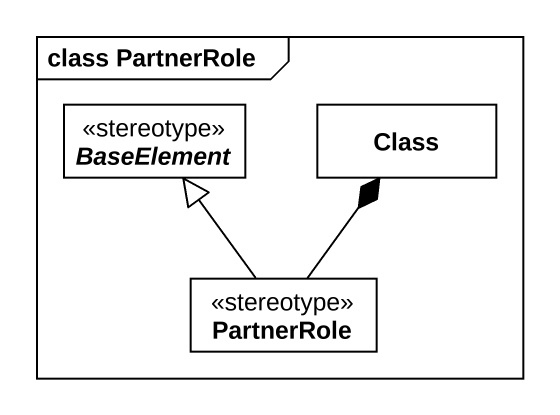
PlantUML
@startuml
mainframe class PartnerRole
hide circle
hide empty members
abstract class BaseElement <<stereotype>>
class "Class" as Class_
class PartnerRole <<stereotype>>
PartnerRole -up-|> BaseElement
PartnerRole -up-* Class_
@enduml
